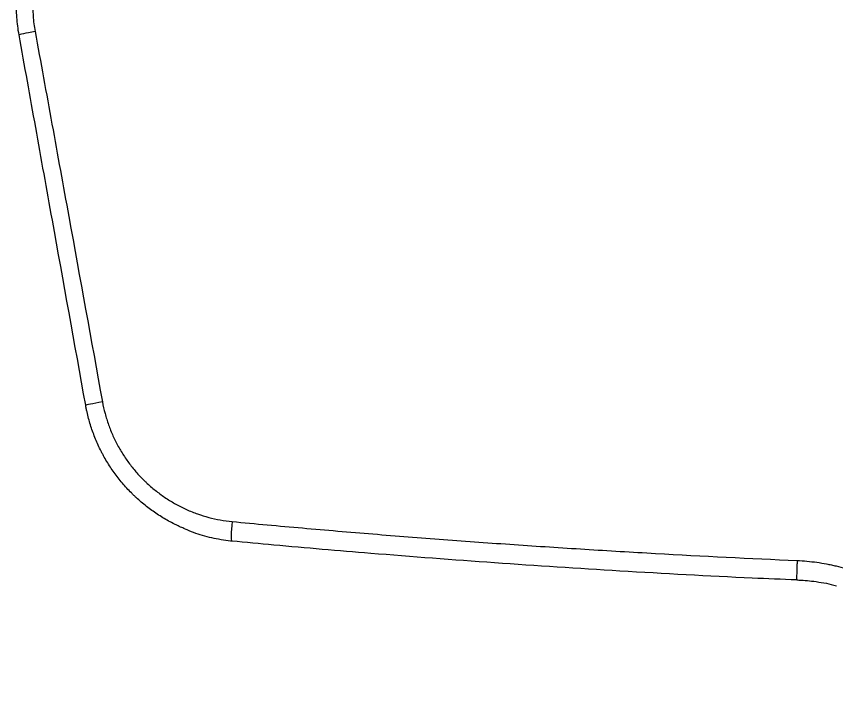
# Model space of a CAD drawing. Extents: x 0 to 1128, y 0 to 827.
# Drawn here: x 161.8 to 225.4, y 600.3 to 652.8 of the extents above; entities that cross this region are included whole.
import ezdxf

# ---------------------------------------------------------------- set-up
doc = ezdxf.new("R2010")
doc.units = 0
doc.header["$LTSCALE"] = 10
doc.header["$MEASUREMENT"] = 0
doc.layers.add('1', color=7, linetype='CONTINUOUS')

msp = doc.modelspace()

# ---------------------------------------------------------------- linework, layer by layer
at = {"layer": '1', "color": 7, "linetype": 'Continuous', "lineweight": -3}
for centre, major_axis, ratio, start_param, end_param in [((163.471, 651.676), (1.476, 0.265), 0.027837, 1.724421, 3.141593), ((168.64, 622.924), (1.476, 0.265), 0.021133, 1.687811, 3.141593), ((178.64, 613.633), (0.142, 1.493), 0.081467, 1.578535, 3.139579)]:
    msp.add_ellipse(centre, major_axis=major_axis, ratio=ratio, start_param=start_param, end_param=end_param, dxfattribs=at)
for points, knots in [([(161.995, 651.41), (161.913, 651.864), (161.858, 652.317), (161.796, 653.225), (161.789, 653.679), (161.827, 654.588), (161.87, 655.043), (161.948, 655.554), (161.957, 655.611), (161.976, 655.725), (162.005, 655.894), (162.038, 656.063), (162.108, 656.399), (162.16, 656.621), (162.336, 657.28), (162.477, 657.711), (162.804, 658.558), (162.992, 658.974), (163.23, 659.432), (163.257, 659.483), (163.311, 659.584), (163.393, 659.735), (163.592, 660.083), (163.774, 660.372), (164.152, 660.939), (164.424, 661.301), (165.006, 661.996), (165.317, 662.329), (165.688, 662.685), (165.73, 662.724), (165.814, 662.803), (165.856, 662.841), (165.983, 662.957), (166.24, 663.184), (166.505, 663.399), (167.045, 663.813), (167.418, 664.069), (168.192, 664.539), (168.592, 664.753), (169.109, 664.995), (169.214, 665.042), (169.424, 665.134), (169.53, 665.178), (169.847, 665.305), (170.061, 665.384), (170.705, 665.603), (171.141, 665.725), (172.024, 665.922), (172.472, 665.996), (173.039, 666.059), (173.152, 666.07), (173.381, 666.089), (173.495, 666.097), (173.839, 666.116), (174.068, 666.122), (174.298, 666.122)], [0, 0, 0, 0, 0.0625, 0.0625, 0.125, 0.125, 0.1875, 0.1875, 0.195313, 0.195313, 0.203125, 0.21875, 0.21875, 0.25, 0.25, 0.3125, 0.3125, 0.375, 0.375, 0.382813, 0.382813, 0.390625, 0.40625, 0.4375, 0.4375, 0.5, 0.5, 0.5625, 0.5625, 0.570313, 0.570313, 0.578125, 0.578125, 0.59375, 0.625, 0.625, 0.6875, 0.6875, 0.75, 0.75, 0.765625, 0.765625, 0.78125, 0.78125, 0.8125, 0.8125, 0.875, 0.875, 0.9375, 0.9375, 0.953125, 0.953125, 0.96875, 0.96875, 1, 1, 1, 1]), ([(174.155, 664.622), (173.953, 664.622), (173.75, 664.617), (173.447, 664.6), (173.346, 664.593), (173.145, 664.577), (173.044, 664.567), (172.544, 664.512), (172.149, 664.447), (171.369, 664.275), (170.984, 664.168), (170.414, 663.976), (170.226, 663.907), (169.945, 663.795), (169.851, 663.756), (169.712, 663.697), (169.666, 663.676), (169.573, 663.635), (169.527, 663.614), (169.116, 663.424), (168.762, 663.236), (168.077, 662.824), (167.746, 662.6), (167.267, 662.237), (167.111, 662.112), (166.88, 661.917), (166.804, 661.85), (166.654, 661.715), (166.579, 661.647), (166.212, 661.3), (165.936, 661.008), (165.417, 660.398), (165.175, 660.08), (164.837, 659.582), (164.729, 659.413), (164.573, 659.153), (164.497, 659.022), (164.423, 658.89), (164.374, 658.801), (164.35, 658.756), (164.137, 658.352), (163.969, 657.986), (163.675, 657.24), (163.548, 656.86), (163.39, 656.278), (163.343, 656.082), (163.279, 655.786), (163.25, 655.637), (163.223, 655.487), (163.206, 655.387), (163.198, 655.337), (163.128, 654.885), (163.089, 654.483), (163.054, 653.68), (163.06, 653.279), (163.115, 652.477), (163.165, 652.076), (163.238, 651.676)], [0, 0, 0, 0, 0.03125, 0.03125, 0.046875, 0.046875, 0.0625, 0.0625, 0.125, 0.125, 0.1875, 0.1875, 0.21875, 0.21875, 0.234375, 0.234375, 0.242187, 0.242187, 0.25, 0.25, 0.3125, 0.3125, 0.375, 0.375, 0.40625, 0.40625, 0.421875, 0.421875, 0.4375, 0.4375, 0.5, 0.5, 0.5625, 0.5625, 0.59375, 0.59375, 0.609375, 0.617187, 0.617187, 0.625, 0.625, 0.6875, 0.6875, 0.75, 0.75, 0.78125, 0.78125, 0.796875, 0.804688, 0.804688, 0.8125, 0.8125, 0.875, 0.875, 0.9375, 0.9375, 1, 1, 1, 1]), ([(163.238, 651.676), (163.675, 649.28), (164.111, 646.885), (164.983, 642.093), (165.419, 639.697), (166.724, 632.509), (167.594, 627.716), (168.462, 622.924)], [0, 0, 0, 0, 0.25, 0.25, 0.5, 0.5, 1, 1, 1, 1]), ([(167.164, 622.658), (166.302, 627.451), (165.441, 632.243), (164.148, 639.431), (163.718, 641.827), (162.856, 646.619), (162.425, 649.015), (161.995, 651.41)], [0, 0, 0, 0, 0.5, 0.5, 0.75, 0.75, 1, 1, 1, 1]), ([(168.462, 622.924), (168.517, 622.619), (168.585, 622.319), (168.743, 621.726), (168.925, 621.141), (169.154, 620.573), (169.343, 620.152), (169.409, 620.013), (169.513, 619.806), (169.548, 619.737), (169.62, 619.601), (169.656, 619.533), (169.842, 619.196), (170, 618.934), (170.337, 618.425), (170.693, 617.931), (171.087, 617.466), (171.398, 617.128), (171.504, 617.017), (171.667, 616.854), (171.722, 616.8), (171.833, 616.692), (171.889, 616.64), (172.172, 616.378), (172.405, 616.18), (172.884, 615.803), (173.378, 615.446), (173.899, 615.13), (174.3, 614.908), (174.435, 614.837), (174.641, 614.734), (174.71, 614.7), (174.849, 614.634), (174.92, 614.601), (175.27, 614.443), (175.555, 614.329), (176.129, 614.124), (176.711, 613.944), (177.305, 613.812), (177.906, 613.704), (178.21, 613.662), (178.517, 613.633)], [0, 0, 0, 0, 0.0625, 0.0625, 0.125, 0.1875, 0.1875, 0.21875, 0.21875, 0.234375, 0.234375, 0.25, 0.25, 0.3125, 0.3125, 0.375, 0.4375, 0.4375, 0.46875, 0.46875, 0.484375, 0.484375, 0.5, 0.5, 0.5625, 0.5625, 0.625, 0.6875, 0.6875, 0.71875, 0.71875, 0.734375, 0.734375, 0.75, 0.75, 0.8125, 0.8125, 0.875, 0.9375, 0.9375, 1, 1, 1, 1]), ([(174.856, 613.066), (174.746, 613.112), (174.637, 613.159), (174.449, 613.243), (174.37, 613.28), (174.212, 613.355), (173.978, 613.469), (173.748, 613.59), (173.295, 613.841), (172.705, 614.198), (172.148, 614.602), (171.606, 615.028), (171.342, 615.253), (171.023, 615.549), (170.96, 615.609), (170.835, 615.73), (170.648, 615.913), (170.469, 616.102), (170.118, 616.484), (169.672, 617.011), (169.271, 617.571), (168.892, 618.147), (168.714, 618.444), (168.505, 618.825), (168.464, 618.901), (168.383, 619.056), (168.343, 619.134), (168.227, 619.368), (168.153, 619.525), (167.94, 620.001), (167.683, 620.644), (167.479, 621.305), (167.345, 621.807), (167.304, 621.976), (167.248, 622.231), (167.221, 622.358), (167.191, 622.508), (167.177, 622.583), (167.17, 622.621), (167.167, 622.639), (167.166, 622.648), (167.165, 622.653), (167.164, 622.656), (167.164, 622.658)], [0, 0, 0, 0, 0.02771, 0.02771, 0.047966, 0.047966, 0.068222, 0.108734, 0.108734, 0.189759, 0.270783, 0.270783, 0.351807, 0.351807, 0.372063, 0.372063, 0.392319, 0.432831, 0.432831, 0.513855, 0.594879, 0.594879, 0.675903, 0.675903, 0.696159, 0.696159, 0.716415, 0.716415, 0.756928, 0.756928, 0.837952, 0.918976, 0.918976, 0.959488, 0.959488, 0.979744, 0.989872, 0.994936, 0.997468, 0.998734, 0.999367, 0.999367, 1, 1, 1, 1]), ([(178.517, 613.633), (180.337, 613.461), (182.159, 613.295), (185.803, 612.974), (187.627, 612.82), (191.274, 612.523), (193.099, 612.38), (196.75, 612.105), (198.576, 611.974), (202.23, 611.722), (204.057, 611.602), (207.713, 611.373), (209.542, 611.264), (215.03, 610.955), (218.691, 610.771), (222.354, 610.611)], [0, 0, 0, 0, 0.125, 0.125, 0.25, 0.25, 0.375, 0.375, 0.5, 0.5, 0.625, 0.625, 0.75, 0.75, 1, 1, 1, 1]), ([(174.849, 613.079), (175.064, 612.979), (175.736, 612.693), (176.926, 612.368), (177.938, 612.193), (178.465, 612.143), (178.498, 612.14)], [0, 0, 0, 0, 0.187773, 0.579633, 0.97414, 1, 1, 1, 1]), ([(178.498, 612.143), (179.583, 612.039), (183.172, 611.7), (189.963, 611.119), (198.915, 610.432), (208.784, 609.795), (216.602, 609.359), (221.176, 609.171), (222.326, 609.126)], [0, 0, 0, 0, 0.074595, 0.246547, 0.465781, 0.6877, 0.92151, 1, 1, 1, 1]), ([(222.354, 610.611), (222.35, 610.503), (222.345, 610.396), (222.337, 610.187), (222.334, 610.084), (222.327, 609.889), (222.324, 609.797), (222.32, 609.625), (222.318, 609.546), (222.316, 609.406), (222.316, 609.345), (222.316, 609.243), (222.317, 609.202), (222.319, 609.142), (222.321, 609.123), (222.324, 609.113), (222.325, 609.112), (222.326, 609.112)], [0, 0, 0, 0, 0.136423, 0.136423, 0.272847, 0.272847, 0.40927, 0.40927, 0.545694, 0.545694, 0.682117, 0.682117, 0.81854, 0.81854, 0.954964, 0.954964, 1, 1, 1, 1]), ([(222.354, 610.611), (222.865, 610.588), (223.373, 610.542), (224.131, 610.436), (224.383, 610.395), (224.697, 610.336), (224.759, 610.323), (224.885, 610.298), (224.947, 610.285), (225.135, 610.245), (225.259, 610.217), (225.878, 610.07), (226.364, 609.93), (227.32, 609.606), (227.79, 609.422), (228.712, 609.01), (229.164, 608.782), (229.719, 608.469), (229.829, 608.405), (229.994, 608.307), (230.048, 608.274), (230.157, 608.207), (230.428, 608.039), (230.693, 607.864), (231.318, 607.43), (232.119, 606.815), (232.86, 606.129), (233.392, 605.588), (233.566, 605.403), (233.82, 605.118), (233.904, 605.022), (234.07, 604.828), (234.152, 604.73), (234.555, 604.235), (234.856, 603.827), (235.418, 602.986), (235.678, 602.554), (236.159, 601.666), (236.378, 601.21), (236.627, 600.625), (236.69, 600.471), (236.751, 600.316), (236.765, 600.279)], [0, 0, 0, 0, 0.081123, 0.081123, 0.121684, 0.121684, 0.131824, 0.131824, 0.141965, 0.141965, 0.162245, 0.162245, 0.243368, 0.243368, 0.324491, 0.324491, 0.405614, 0.405614, 0.425894, 0.425894, 0.436035, 0.436035, 0.446175, 0.486736, 0.486736, 0.567859, 0.648982, 0.648982, 0.689543, 0.689543, 0.709824, 0.709824, 0.730105, 0.730105, 0.811227, 0.811227, 0.89235, 0.89235, 0.973473, 0.973473, 0.993754, 1, 1, 1, 1]), ([(222.325, 609.104), (222.765, 609.088), (223.727, 609.001), (224.762, 608.833), (225.339, 608.655), (225.409, 608.632)], [0, 0, 0, 0, 0.421074, 0.929368, 1, 1, 1, 1])]:
    msp.add_open_spline(points, degree=3, knots=knots, dxfattribs=at)

doc.saveas('drawing.dxf')
